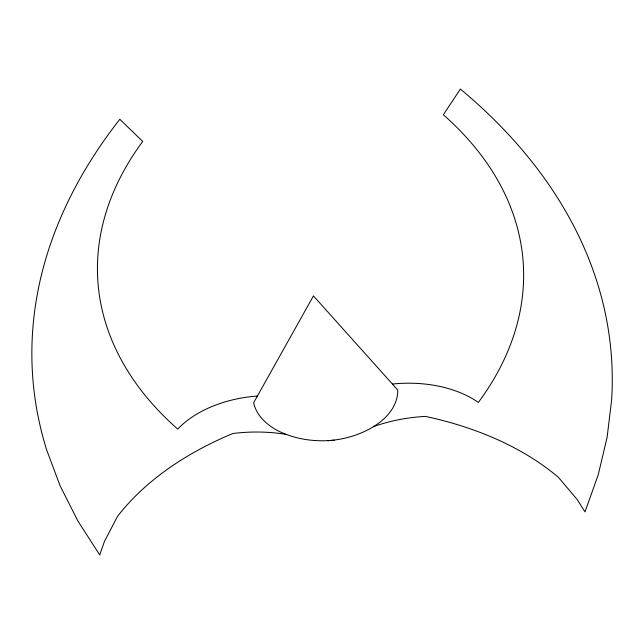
<?xml version="1.0" encoding="UTF-8"?>
<svg xmlns="http://www.w3.org/2000/svg" width="644" height="644" viewBox="0 0 644 644"><rect width="100%" height="100%" fill="white"/><g stroke="black" fill="none" stroke-linecap="round" stroke-linejoin="round"><path stroke-width="0.97" d="M373.335 426.763L375.46 425.958A121.805 77.481 -3.8 0 1 425.418 416.41A299.766 190.672 -3.8 0 1 558.445 477.373L577.088 499.406L585.01 511.867L598.212 474.821L607.099 437.421L611.639 399.868A789.367 502.095 -3.8 0 0 460.388 89.057L443.338 114.761A450.494 286.548 -3.8 0 1 478.363 402.42A100.424 63.877 -3.8 0 0 394.675 383.824L392.446 384.082M334.212 440.142C315.431 442.13 295.926 439.514 278.852 431.23A74.43 47.342 -3.8 0 1 253.623 402.798L313.451 295.918L397.751 389.998A74.43 47.342 -3.8 0 1 379.92 422.263C364.971 433.525 346.432 439.377 327.893 440.697M257.391 396.076L255.153 396.213A100.424 63.877 -3.8 0 0 177.728 429.097A450.494 286.548 -3.8 0 1 142.702 141.447L119.824 119.285A789.367 502.095 -3.8 0 0 46.69 450.011L60.174 485.962L77.892 521.004L99.731 554.943L104.481 541.354L117.425 516.52A299.766 190.672 -3.8 0 1 232.919 433.501A121.805 77.481 -3.8 0 1 284.101 434.072L286.371 434.483"/></g></svg>
